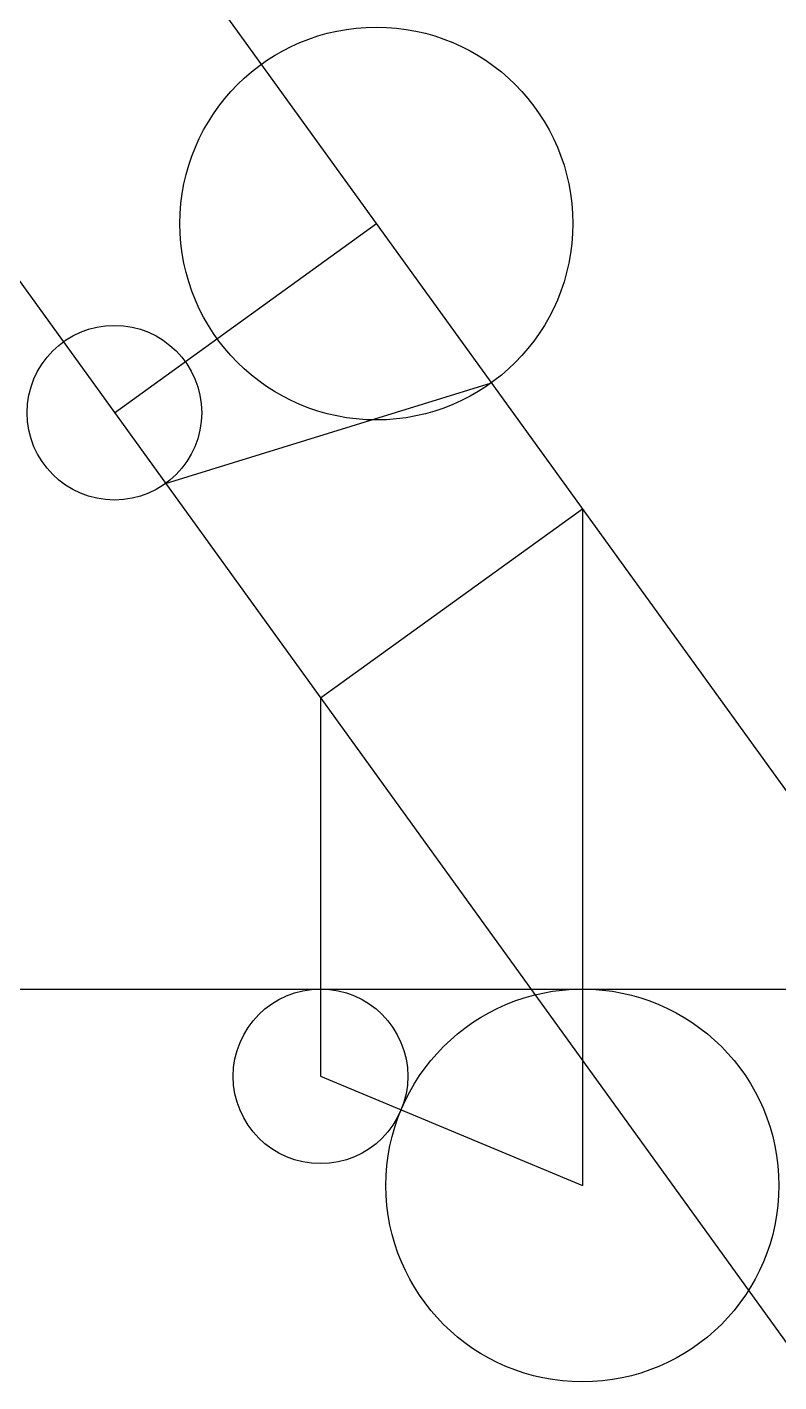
# Model space of a CAD drawing. Header units: inches. Extents: x -15.1 to 10.8, y -20.5 to 26.1.
import ezdxf

# ---------------------------------------------------------------- set-up
doc = ezdxf.new("R2010")
doc.units = ezdxf.units.IN
doc.header["$MEASUREMENT"] = 0

msp = doc.modelspace()

# ---------------------------------------------------------------- linework, layer by layer
at = {"color": 4, "transparency": 33554585}
for p, q in [((-12.08, 12.803), (-3.08, 19.303)), ((4, 9.5), (4, -13.75)), ((-5, 3), (-5, -10))]:
    msp.add_line(p, q, dxfattribs=at)
for p, q in [((-10.324, 10.371), (0.872, 13.831)), ((-5, 3), (4, 9.5)), ((-5, -10), (4, -13.75))]:
    msp.add_line(p, q)
for p, direction in [((-3.08, 19.303), (0.585491, -0.810679)), ((-12.08, 12.803), (0.585491, -0.810679)), ((-5, -7), (1, 0))]:
    msp.add_xline(p, direction, dxfattribs=at)
for centre, radius in [((-3.08, 19.303), 6.75), ((-12.08, 12.803), 3), ((-5, -10), 3), ((4, -13.75), 6.75)]:
    msp.add_circle(centre, radius, dxfattribs=at)

doc.saveas('drawing.dxf')
